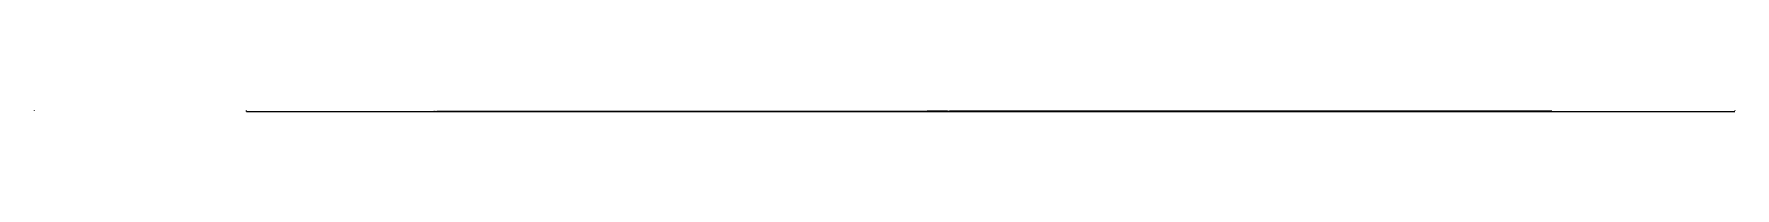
# Model space of a CAD drawing. Header units: metres. Extents: x -1 to 72750024, y 3999 to 4800.
# Drawn here: x 5150003 to 5550024, y 4599 to 4780 of the extents above; entities that cross this region are included whole.
import ezdxf

# ---------------------------------------------------------------- set-up
doc = ezdxf.new("R2010")
doc.units = ezdxf.units.M

msp = doc.modelspace()

# ---------------------------------------------------------------- linework, layer by layer
at = {"color": 7}
for p, q in [((5150003.013, 4780), (5150024.105, 4780)), ((5150003.013, 4780), (5150003.013, 4761.921)), ((5150024.105, 4761.921), (5150003.013, 4761.921)), ((5150006.026, 4773.974), (5150021.092, 4773.974)), ((5150024.105, 4780), (5150024.105, 4761.921)), ((5200000, 4780), (5199998.795, 4780)), ((5200000, 4744), (5199998.795, 4744)), ((5200000, 4708), (5199998.795, 4708)), ((5200000, 4672), (5199998.795, 4672)), ((5200000, 4636), (5199998.795, 4636)), ((5200000, 4600), (5199998.795, 4600)), ((5200000, 4772.8), (5199999.247, 4772.8)), ((5200000, 4765.6), (5199999.247, 4765.6)), ((5200000, 4758.4), (5199999.247, 4758.4)), ((5200000, 4751.2), (5199999.247, 4751.2)), ((5200000, 4736.8), (5199999.247, 4736.8)), ((5200000, 4729.6), (5199999.247, 4729.6)), ((5200000, 4722.4), (5199999.247, 4722.4)), ((5200000, 4715.2), (5199999.247, 4715.2)), ((5200000, 4700.8), (5199999.247, 4700.8)), ((5200000, 4693.6), (5199999.247, 4693.6)), ((5200000, 4686.4), (5199999.247, 4686.4)), ((5200000, 4679.2), (5199999.247, 4679.2)), ((5200000, 4664.8), (5199999.247, 4664.8)), ((5200000, 4657.6), (5199999.247, 4657.6)), ((5200000, 4650.4), (5199999.247, 4650.4)), ((5200000, 4643.2), (5199999.247, 4643.2)), ((5200000, 4628.8), (5199999.247, 4628.8)), ((5200000, 4621.6), (5199999.247, 4621.6)), ((5200000, 4614.4), (5199999.247, 4614.4)), ((5200000, 4607.2), (5199999.247, 4607.2)), ((5200000, 4600), (5200000, 4780)), ((5200000, 4600), (5550000, 4600)), ((5200000, 4600), (5200000, 4598.795)), ((5210000.001, 4600), (5210000.001, 4599.247)), ((5220000.002, 4600), (5220000.002, 4599.247)), ((5230000.003, 4600), (5230000.003, 4599.247)), ((5240000.003, 4600), (5240000.003, 4599.247)), ((5250000.001, 4600), (5250000.001, 4598.795)), ((5259999.998, 4600), (5259999.998, 4599.247)), ((5269999.996, 4600), (5269999.996, 4599.247)), ((5279999.993, 4600), (5279999.993, 4599.247)), ((5289999.991, 4600), (5289999.991, 4599.247)), ((5300000.002, 4600), (5300000.002, 4598.795)), ((5310000.006, 4600), (5310000.006, 4599.247)), ((5320000.01, 4600), (5320000.01, 4599.247)), ((5330000.015, 4600), (5330000.015, 4599.247)), ((5340000.019, 4600), (5340000.019, 4599.247)), ((5349999.996, 4600), (5349999.996, 4598.795)), ((5360000, 4600), (5360000, 4599.247)), ((5370000.005, 4600), (5370000.005, 4599.247)), ((5380000.009, 4600), (5380000.009, 4599.247)), ((5390000.013, 4600), (5390000.013, 4599.247)), ((5400000.004, 4600), (5400000.004, 4598.795)), ((5410000.008, 4600), (5410000.008, 4599.247)), ((5420000.012, 4600), (5420000.012, 4599.247)), ((5430000.003, 4600), (5430000.003, 4599.247)), ((5439999.994, 4600), (5439999.994, 4599.247)), ((5450000.012, 4600), (5450000.012, 4598.795)), ((5460000.002, 4600), (5460000.002, 4599.247)), ((5469999.993, 4600), (5469999.993, 4599.247)), ((5479999.984, 4600), (5479999.984, 4599.247)), ((5489999.975, 4600), (5489999.975, 4599.247)), ((5499999.992, 4600), (5499999.992, 4598.795)), ((5509999.983, 4600), (5509999.983, 4599.247)), ((5519999.974, 4600), (5519999.974, 4599.247)), ((5529999.964, 4600), (5529999.964, 4599.247)), ((5539999.955, 4600), (5539999.955, 4599.247)), ((5550000, 4600), (5550000, 4598.795)), ((5550003.013, 4780), (5550024.105, 4780)), ((5550003.013, 4780), (5550003.013, 4761.921)), ((5550024.105, 4761.921), (5550003.013, 4761.921)), ((5550006.026, 4773.974), (5550021.092, 4773.974)), ((5550024.105, 4780), (5550024.105, 4761.921))]:
    msp.add_line(p, q, dxfattribs=at)
at = {"color": 4}
for p, q in [((5150006.026, 4769.454), (5150021.092, 4769.454)), ((5229228.25, 4602.58), (5230129.811, 4602.739)), ((5230129.811, 4602.739), (5230708.58, 4603.575)), ((5230708.58, 4603.575), (5232646.52, 4603.301)), ((5232646.52, 4603.301), (5232765, 4603.54)), ((5232765, 4603.54), (5234205.301, 4605.49)), ((5234205.301, 4605.49), (5234624.039, 4605.378)), ((5234624.039, 4605.378), (5234772.02, 4604.821)), ((5234772.02, 4604.821), (5234786.5, 4604.984)), ((5234786.5, 4604.984), (5234908.352, 4604.962)), ((5234908.352, 4604.962), (5235524.219, 4606.762)), ((5235524.219, 4606.762), (5235547.988, 4605.552)), ((5235547.988, 4605.552), (5237584.691, 4606.325)), ((5237584.691, 4606.325), (5238055.738, 4608.131)), ((5238055.738, 4608.131), (5238176.879, 4607.022)), ((5238176.879, 4607.022), (5238233.23, 4606.736)), ((5238233.23, 4606.736), (5238434.16, 4607.184)), ((5238434.16, 4607.184), (5238475.512, 4608.322)), ((5238475.512, 4608.322), (5238512.41, 4607.637)), ((5238512.41, 4607.637), (5238544.18, 4607.216)), ((5238544.18, 4607.216), (5238627.391, 4607.931)), ((5238627.391, 4607.931), (5239024.719, 4608.405)), ((5239024.719, 4608.405), (5239303.859, 4608.807)), ((5239303.859, 4608.807), (5239507.961, 4607.738)), ((5239507.961, 4607.738), (5239926.961, 4607.956)), ((5239926.961, 4607.956), (5240101.789, 4608.316)), ((5240101.789, 4608.316), (5240197.449, 4608.587)), ((5240197.449, 4608.587), (5240208, 4608.103)), ((5240208, 4608.103), (5240309.75, 4608.349)), ((5240309.75, 4608.349), (5240319.191, 4608.058)), ((5240319.191, 4608.058), (5240357.289, 4608.124)), ((5240357.289, 4608.124), (5240494.891, 4608.219)), ((5240494.891, 4608.219), (5240518.41, 4608.267)), ((5240518.41, 4608.267), (5240786.551, 4608.538)), ((5240786.551, 4608.538), (5241056.68, 4609.311)), ((5241056.68, 4609.311), (5241388.031, 4609.575)), ((5241388.031, 4609.575), (5241910.809, 4609.756)), ((5241910.809, 4609.756), (5243361.91, 4610.189)), ((5243361.91, 4610.189), (5243561.16, 4610.368)), ((5243561.16, 4610.368), (5243683.93, 4610.549)), ((5243683.93, 4610.549), (5243684.898, 4610.471)), ((5243684.898, 4610.471), (5243719.871, 4610.846)), ((5243719.871, 4610.846), (5243780.66, 4610.719)), ((5243780.66, 4610.719), (5243924.121, 4610.902)), ((5243924.121, 4610.902), (5244064.031, 4611.859)), ((5244064.031, 4611.859), (5244086.789, 4610.886)), ((5244086.789, 4610.886), (5244348.109, 4611.832)), ((5244348.109, 4611.832), (5244600.66, 4611.081)), ((5244600.66, 4611.081), (5244811.961, 4611.568)), ((5244811.961, 4611.568), (5245224.629, 4611.61)), ((5245224.629, 4611.61), (5245355.199, 4612.091)), ((5245355.199, 4612.091), (5245852.34, 4612.972)), ((5245852.34, 4612.972), (5247501.68, 4612.917)), ((5247501.68, 4612.917), (5247535, 4613.323)), ((5247535, 4613.323), (5249007.969, 4614.382)), ((5249007.969, 4614.382), (5249886.891, 4614.544)), ((5249886.891, 4614.544), (5250876.602, 4615.675)), ((5250876.602, 4615.675), (5251144.719, 4616.411)), ((5251144.719, 4616.411), (5251255.539, 4615.679)), ((5251255.539, 4615.679), (5251654.609, 4615.792)), ((5251654.609, 4615.792), (5251765.488, 4615.898)), ((5251765.488, 4615.898), (5251772.09, 4616.187)), ((5251772.09, 4616.187), (5252263.211, 4616.313)), ((5252263.211, 4616.313), (5252479.961, 4616.704)), ((5252479.961, 4616.704), (5252675.031, 4617.435)), ((5252675.031, 4617.435), (5252718.23, 4616.995)), ((5252718.23, 4616.995), (5252741.199, 4617.104)), ((5252741.199, 4617.104), (5253040.52, 4617.591)), ((5253040.52, 4617.591), (5253433.059, 4617.685)), ((5253433.059, 4617.685), (5253525.57, 4617.035)), ((5253525.57, 4617.035), (5253546.762, 4616.862)), ((5253546.762, 4616.862), (5254297.5, 4618.448)), ((5254297.5, 4618.448), (5254376.121, 4617.878)), ((5254376.121, 4617.878), (5254397.078, 4618.559)), ((5254397.078, 4618.559), (5254519.039, 4619.288)), ((5254519.039, 4619.288), (5254589.84, 4618.712)), ((5254589.84, 4618.712), (5254623.02, 4618.378)), ((5254623.02, 4618.378), (5254656.32, 4618.588)), ((5254656.32, 4618.588), (5254669.301, 4618.003)), ((5254669.301, 4618.003), (5254717.879, 4618.767)), ((5254717.879, 4618.767), (5254758.781, 4618.744)), ((5254758.781, 4618.744), (5254763.961, 4618.725)), ((5254763.961, 4618.725), (5255175.129, 4618.543)), ((5255175.129, 4618.543), (5255832.82, 4619.741)), ((5255832.82, 4619.741), (5255835.809, 4619.076)), ((5255835.809, 4619.076), (5256397.82, 4620.224)), ((5256397.82, 4620.224), (5256408.211, 4619.398)), ((5256408.211, 4619.398), (5256504.551, 4620.257)), ((5256504.551, 4620.257), (5257080.641, 4620.229)), ((5257080.641, 4620.229), (5257199.711, 4620.688)), ((5257199.711, 4620.688), (5257243.379, 4619.822)), ((5257243.379, 4619.822), (5257284.391, 4619.908)), ((5257284.391, 4619.908), (5257463.34, 4619.846)), ((5257463.34, 4619.846), (5257579.309, 4620.457)), ((5257579.309, 4620.457), (5257800.23, 4620.653)), ((5257800.23, 4620.653), (5258004.469, 4620.528)), ((5258004.469, 4620.528), (5258170.09, 4620.9)), ((5258170.09, 4620.9), (5258220.059, 4621.264)), ((5258220.059, 4621.264), (5258566.539, 4621.033)), ((5258566.539, 4621.033), (5259353.461, 4621.493)), ((5259353.461, 4621.493), (5259650.25, 4621.859)), ((5259650.25, 4621.859), (5260184.531, 4622.572)), ((5260184.531, 4622.572), (5260717.352, 4622.926)), ((5260717.352, 4622.926), (5260866.82, 4622.703)), ((5260866.82, 4622.703), (5261017.781, 4621.798)), ((5261017.781, 4621.798), (5261822.809, 4623.033)), ((5261822.809, 4623.033), (5261869.031, 4623.723)), ((5261869.031, 4623.723), (5263681.109, 4624.278)), ((5263681.109, 4624.278), (5264342.84, 4625.28)), ((5264342.84, 4625.28), (5264500.141, 4625.312)), ((5264500.141, 4625.312), (5264765.48, 4625.495)), ((5264765.48, 4625.495), (5264845.859, 4625.648)), ((5264845.859, 4625.648), (5264965.359, 4623.852)), ((5264965.359, 4623.852), (5265162.891, 4624.361)), ((5265162.891, 4624.361), (5265206.629, 4625.11)), ((5265206.629, 4625.11), (5265921.391, 4626.365)), ((5265921.391, 4626.365), (5266481.852, 4626.588)), ((5266481.852, 4626.588), (5266650.727, 4627.249)), ((5266650.727, 4627.249), (5266708.078, 4626.665)), ((5266708.078, 4626.665), (5266987.633, 4626.052)), ((5266987.633, 4626.052), (5267098.68, 4627.149)), ((5267098.68, 4627.149), (5267114.953, 4626.897)), ((5267114.953, 4626.897), (5267833.508, 4627.4)), ((5267833.508, 4627.4), (5268156.156, 4627.41)), ((5268156.156, 4627.41), (5268455.797, 4627.731)), ((5268455.797, 4627.731), (5268877.422, 4627.84)), ((5268877.422, 4627.84), (5269252.789, 4628.167)), ((5269252.789, 4628.167), (5269345.43, 4628.548)), ((5269345.43, 4628.548), (5269661.602, 4628.532)), ((5269661.602, 4628.532), (5269795.82, 4628.807)), ((5269795.82, 4628.807), (5270328.938, 4630.202)), ((5270328.938, 4630.202), (5271377.688, 4629.979)), ((5271377.688, 4629.979), (5273200.773, 4631.904)), ((5273200.773, 4631.904), (5273402.461, 4631.268)), ((5273402.461, 4631.268), (5273926.703, 4631.993)), ((5273926.703, 4631.993), (5274052.773, 4631.87)), ((5274052.773, 4631.87), (5274689.203, 4631.763)), ((5274689.203, 4631.763), (5274951.68, 4632.983)), ((5274951.68, 4632.983), (5275223.109, 4632.539)), ((5275223.109, 4632.539), (5275564.523, 4632.669)), ((5275564.523, 4632.669), (5275621.344, 4633.003)), ((5275621.344, 4633.003), (5276514.008, 4633.698)), ((5276514.008, 4633.698), (5276539.547, 4633.298)), ((5276539.547, 4633.298), (5276629.75, 4633.952)), ((5276629.75, 4633.952), (5276792.07, 4633.643)), ((5276792.07, 4633.643), (5277277.992, 4635.045)), ((5277277.992, 4635.045), (5278851.203, 4634.888)), ((5278851.203, 4634.888), (5279126.008, 4635.352)), ((5279126.008, 4635.352), (5279195.227, 4635.099)), ((5279195.227, 4635.099), (5279212.992, 4635.317)), ((5279212.992, 4635.317), (5279223.633, 4635.263)), ((5279223.633, 4635.263), (5279256.25, 4633.474)), ((5279256.25, 4633.474), (5279321.922, 4635.123)), ((5279321.922, 4635.123), (5279398.547, 4635.37)), ((5279398.547, 4635.37), (5279515.539, 4635.148)), ((5279515.539, 4635.148), (5279590.867, 4635.475)), ((5279590.867, 4635.475), (5279823.531, 4636.192)), ((5279823.531, 4636.192), (5280584.844, 4636.534)), ((5280584.844, 4636.534), (5281711.227, 4636.479)), ((5281711.227, 4636.479), (5281802.023, 4637.272)), ((5281802.023, 4637.272), (5281993.32, 4637.278)), ((5281993.32, 4637.278), (5282763.406, 4636.532)), ((5282763.406, 4636.532), (5282819.391, 4637.525)), ((5282819.391, 4637.525), (5282944.852, 4638.272)), ((5282944.852, 4638.272), (5283450.648, 4637.929)), ((5283450.648, 4637.929), (5283483.359, 4638.223)), ((5283483.359, 4638.223), (5283493.219, 4637.823)), ((5283493.219, 4637.823), (5284016.93, 4638.741)), ((5284016.93, 4638.741), (5284064.844, 4638.495)), ((5284064.844, 4638.495), (5284069.977, 4638.555)), ((5284069.977, 4638.555), (5284503.469, 4638.686)), ((5284503.469, 4638.686), (5284590.406, 4639.117)), ((5284590.406, 4639.117), (5284635.406, 4638.959)), ((5284635.406, 4638.959), (5284983.563, 4638.615)), ((5284983.563, 4638.615), (5285267.133, 4639.484)), ((5285267.133, 4639.484), (5285647.156, 4639.639)), ((5285647.156, 4639.639), (5285896.547, 4639.922)), ((5285896.547, 4639.922), (5285915.469, 4640.394)), ((5285915.469, 4640.394), (5285991.828, 4639.979)), ((5285991.828, 4639.979), (5286032.477, 4639.943)), ((5286032.477, 4639.943), (5286248.742, 4639.934)), ((5286248.742, 4639.934), (5286475.227, 4640.316)), ((5286475.227, 4640.316), (5286676.32, 4640.786)), ((5286676.32, 4640.786), (5286810.727, 4641.012)), ((5286810.727, 4641.012), (5287109.063, 4640.547)), ((5287109.063, 4640.547), (5287681.25, 4640.808)), ((5287681.25, 4640.808), (5287858.031, 4641.934)), ((5287858.031, 4641.934), (5287938.531, 4641.741)), ((5287938.531, 4641.741), (5287983.617, 4641.966)), ((5287983.617, 4641.966), (5287999.273, 4640.942)), ((5287999.273, 4640.942), (5288624.219, 4641.596)), ((5288624.219, 4641.596), (5288689.852, 4638.726)), ((5288689.852, 4638.726), (5289013.156, 4641.781)), ((5289013.156, 4641.781), (5290578.547, 4643.151)), ((5290578.547, 4643.151), (5291152.383, 4643.22)), ((5291152.383, 4643.22), (5292035.008, 4643.682)), ((5292035.008, 4643.682), (5292182.719, 4644.226)), ((5292182.719, 4644.226), (5292376.227, 4644.007)), ((5292376.227, 4644.007), (5292479.844, 4643.728)), ((5292479.844, 4643.728), (5292683.969, 4643.97)), ((5292683.969, 4643.97), (5292861.313, 4644.323)), ((5292861.313, 4644.323), (5293442.148, 4644.784)), ((5293442.148, 4644.784), (5293727.289, 4644.928)), ((5293727.289, 4644.928), (5293766.344, 4644.47)), ((5293766.344, 4644.47), (5293857.656, 4644.806)), ((5293857.656, 4644.806), (5294092.273, 4644.29)), ((5294092.273, 4644.29), (5294186.531, 4645.224)), ((5294186.531, 4645.224), (5294440.547, 4645.589)), ((5294440.547, 4645.589), (5294576.523, 4645.74)), ((5294576.523, 4645.74), (5294717.711, 4645.33)), ((5294717.711, 4645.33), (5294837.75, 4645.983)), ((5294837.75, 4645.983), (5295137.078, 4645.676)), ((5295137.078, 4645.676), (5295299.313, 4646.045)), ((5295299.313, 4646.045), (5295301.383, 4645.983)), ((5295301.383, 4645.983), (5295394.828, 4645.679)), ((5295394.828, 4645.679), (5296311.102, 4646.573)), ((5296311.102, 4646.573), (5296328.828, 4647.187)), ((5296328.828, 4647.187), (5296618.594, 4647.193)), ((5296618.594, 4647.193), (5297061.32, 4647.093)), ((5297061.32, 4647.093), (5297153.93, 4647.44)), ((5297153.93, 4647.44), (5297319.609, 4647.309)), ((5297319.609, 4647.309), (5297370.406, 4647.579)), ((5297370.406, 4647.579), (5297410.391, 4647.696)), ((5297410.391, 4647.696), (5297568.797, 4647.407)), ((5297568.797, 4647.407), (5297634.023, 4647.687)), ((5297634.023, 4647.687), (5297732.883, 4647.524)), ((5297732.883, 4647.524), (5297968.977, 4647.809)), ((5297968.977, 4647.809), (5298027.469, 4647.78)), ((5298027.469, 4647.78), (5298388.656, 4647.999)), ((5298388.656, 4647.999), (5298452.563, 4648.141)), ((5298452.563, 4648.141), (5299283.18, 4649.129)), ((5299283.18, 4649.129), (5299522.273, 4648.176)), ((5299522.273, 4648.176), (5299699.344, 4649.89)), ((5299699.344, 4649.89), (5299880.313, 4648.443)), ((5299880.313, 4648.443), (5299972.188, 4648.697)), ((5299972.188, 4648.697), (5300055.898, 4648.985)), ((5300055.898, 4648.985), (5300466.797, 4650.52)), ((5300466.797, 4650.52), (5300702.703, 4649.05)), ((5300702.703, 4649.05), (5300900.797, 4649.815)), ((5300900.797, 4649.815), (5301528, 4650.39)), ((5301528, 4650.39), (5301847.898, 4649.699)), ((5301847.898, 4649.699), (5302340.5, 4650.514)), ((5302340.5, 4650.514), (5302546, 4650.636)), ((5302546, 4650.636), (5302899.102, 4651.136)), ((5302899.102, 4651.136), (5303005.898, 4651.286)), ((5303005.898, 4651.286), (5303160.703, 4651.399)), ((5303160.703, 4651.399), (5303175.898, 4650.778)), ((5303175.898, 4650.778), (5303258.102, 4651.118)), ((5303258.102, 4651.118), (5304391, 4651.562)), ((5304391, 4651.562), (5304992.797, 4652.428)), ((5304992.797, 4652.428), (5305256.203, 4652.912)), ((5305256.203, 4652.912), (5305382.703, 4651.953)), ((5305382.703, 4651.953), (5305655, 4652.27)), ((5305655, 4652.27), (5305691.5, 4652.648)), ((5305691.5, 4652.648), (5305831.5, 4652.958)), ((5305831.5, 4652.958), (5305846.898, 4653.362)), ((5305846.898, 4653.362), (5306066.398, 4653.184)), ((5306066.398, 4653.184), (5306325.5, 4652.467)), ((5306325.5, 4652.467), (5307209.102, 4652.505)), ((5307209.102, 4652.505), (5307270.797, 4654.583)), ((5307270.797, 4654.583), (5307325, 4653.712)), ((5307325, 4653.712), (5308001.797, 4654.38)), ((5308001.797, 4654.38), (5308042.398, 4654.205)), ((5308042.398, 4654.205), (5308317.797, 4654.432)), ((5308317.797, 4654.432), (5308405.797, 4654.768)), ((5308405.797, 4654.768), (5308406.203, 4654.038)), ((5308406.203, 4654.038), (5308470.398, 4653.667)), ((5308470.398, 4653.667), (5308601.398, 4654.395)), ((5308601.398, 4654.395), (5308636.797, 4654.611)), ((5308636.797, 4654.611), (5308645.703, 4655.071)), ((5308645.703, 4655.071), (5308727.5, 4654.942)), ((5308727.5, 4654.942), (5308793.5, 4654.479)), ((5308793.5, 4654.479), (5309064.5, 4654.827)), ((5309064.5, 4654.827), (5309083.898, 4654.863)), ((5309083.898, 4654.863), (5309362, 4654.817)), ((5309362, 4654.817), (5309398, 4654.662)), ((5309398, 4654.662), (5309427.797, 4654.281)), ((5309427.797, 4654.281), (5309431.297, 4655.322)), ((5309431.297, 4655.322), (5309476.297, 4655.73)), ((5309476.297, 4655.73), (5309577, 4655.232)), ((5309577, 4655.232), (5309905.5, 4655.65)), ((5309905.5, 4655.65), (5310280.5, 4654.907)), ((5310280.5, 4654.907), (5310952.5, 4656.424)), ((5310952.5, 4656.424), (5311050.203, 4657.066)), ((5311050.203, 4657.066), (5311310.898, 4656.6)), ((5311310.898, 4656.6), (5311777.5, 4657.396)), ((5311777.5, 4657.396), (5312256.102, 4656.296)), ((5312256.102, 4656.296), (5312948.898, 4658.689)), ((5312948.898, 4658.689), (5313668, 4657.458)), ((5313668, 4657.458), (5313993.102, 4656.536)), ((5313993.102, 4656.536), (5314142.602, 4657.172)), ((5314142.602, 4657.172), (5314198.797, 4657.627)), ((5314198.797, 4657.627), (5314314.398, 4658.269)), ((5314314.398, 4658.269), (5314588, 4658.248)), ((5314588, 4658.248), (5314630.797, 4656.796)), ((5314630.797, 4656.796), (5315226.297, 4658.655)), ((5315226.297, 4658.655), (5315530, 4659.593)), ((5315530, 4659.593), (5315562.898, 4660.995)), ((5315562.898, 4660.995), (5315736.102, 4659.147)), ((5315736.102, 4659.147), (5315752, 4659.997)), ((5315752, 4659.997), (5316202.602, 4660.182)), ((5316202.602, 4660.182), (5317565.297, 4661.031)), ((5317565.297, 4661.031), (5318655, 4661.516)), ((5318655, 4661.516), (5318739.898, 4662.197)), ((5318739.898, 4662.197), (5319790.602, 4662.155)), ((5319790.602, 4662.155), (5319800.703, 4663.594)), ((5319800.703, 4663.594), (5319916.102, 4663.749)), ((5319916.102, 4663.749), (5320567.398, 4662.343)), ((5320567.398, 4662.343), (5320588.398, 4662.69)), ((5320588.398, 4662.69), (5320646.797, 4663.29)), ((5320646.797, 4663.29), (5320702.602, 4663.39)), ((5320702.602, 4663.39), (5320879.297, 4662.595)), ((5320879.297, 4662.595), (5321014.297, 4662.701)), ((5321014.297, 4662.701), (5321035.203, 4663.351)), ((5321035.203, 4663.351), (5321300.5, 4663.291)), ((5321300.5, 4663.291), (5321327.703, 4662.771)), ((5321327.703, 4662.771), (5321391.797, 4661.335)), ((5321391.797, 4661.335), (5321711.703, 4664.113)), ((5321711.703, 4664.113), (5321750.898, 4663.081)), ((5321750.898, 4663.081), (5322133.398, 4662.228)), ((5322133.398, 4662.228), (5322193.203, 4663.461)), ((5322193.203, 4663.461), (5322291.203, 4663.9)), ((5322291.203, 4663.9), (5322298.5, 4663.788)), ((5322298.5, 4663.788), (5322546.898, 4664.279)), ((5322546.898, 4664.279), (5322659.602, 4664.843)), ((5322659.602, 4664.843), (5322758.602, 4665.082)), ((5322758.602, 4665.082), (5322758.898, 4661.778)), ((5322758.898, 4661.778), (5323079.203, 4664.141)), ((5323079.203, 4664.141), (5323368, 4664.712)), ((5323368, 4664.712), (5323499.898, 4665.098)), ((5323499.898, 4665.098), (5323813.297, 4665.909)), ((5323813.297, 4665.909), (5324050.703, 4665.362)), ((5324050.703, 4665.362), (5324191.797, 4664.729)), ((5324191.797, 4664.729), (5324289.5, 4665.863)), ((5324289.5, 4665.863), (5324572.602, 4666.788)), ((5324572.602, 4666.788), (5324947.102, 4665.669)), ((5324947.102, 4665.669), (5325035.602, 4666.618)), ((5325035.602, 4666.618), (5325366, 4666.512)), ((5325366, 4666.512), (5325708.898, 4669.229)), ((5325708.898, 4669.229), (5325774.398, 4667.568)), ((5325774.398, 4667.568), (5326645.898, 4665.468)), ((5326645.898, 4665.468), (5326682, 4667.823)), ((5326682, 4667.823), (5326748, 4668.361)), ((5326748, 4668.361), (5326878.102, 4667.695)), ((5326878.102, 4667.695), (5327379.898, 4662.883)), ((5327379.898, 4662.883), (5327801.5, 4664.954)), ((5327801.5, 4664.954), (5328937.398, 4667.865)), ((5328937.398, 4667.865), (5328970.898, 4670.808)), ((5328970.898, 4670.808), (5328986.602, 4669.254)), ((5328986.602, 4669.254), (5329130.102, 4670.012)), ((5329130.102, 4670.012), (5329354.102, 4669.897)), ((5329354.102, 4669.897), (5329414.398, 4663.763)), ((5329414.398, 4663.763), (5329784.703, 4669.686)), ((5329784.703, 4669.686), (5329796, 4668.717)), ((5329796, 4668.717), (5330373.602, 4669.683)), ((5330373.602, 4669.683), (5330608.797, 4670.699)), ((5330608.797, 4670.699), (5330608.898, 4671.784)), ((5330608.898, 4671.784), (5331705.203, 4667.962)), ((5331705.203, 4667.962), (5331911.406, 4670.157)), ((5331911.406, 4670.157), (5332612.5, 4667.79)), ((5332612.5, 4667.79), (5332695.406, 4671.997)), ((5332695.406, 4671.997), (5333059.594, 4674.181)), ((5333059.594, 4674.181), (5333327, 4670.091)), ((5333327, 4670.091), (5333530, 4674.709)), ((5333530, 4674.709), (5334011.703, 4673.217)), ((5334011.703, 4673.217), (5336241.5, 4672.299)), ((5336241.5, 4672.299), (5336273.5, 4676.051)), ((5336273.5, 4676.051), (5336796.297, 4672.794)), ((5336796.297, 4672.794), (5336878.406, 4676.362)), ((5336878.406, 4676.362), (5338924.594, 4675.248)), ((5338924.594, 4675.248), (5341069.906, 4680.018)), ((5341069.906, 4680.018), (5341554.094, 4680.657)), ((5341554.094, 4680.657), (5342709.297, 4680.695)), ((5342709.297, 4680.695), (5343164.094, 4674.799)), ((5343164.094, 4674.799), (5344375.906, 4680.28)), ((5344375.906, 4680.28), (5346797.406, 4677.288)), ((5346797.406, 4677.288), (5348113.203, 4682.296)), ((5348113.203, 4682.296), (5348897.906, 4683.289)), ((5348897.906, 4683.289), (5349175.297, 4682.581)), ((5349175.297, 4682.581), (5350094.906, 4680.669)), ((5350094.906, 4680.669), (5350387.406, 4678.275)), ((5350387.406, 4678.275), (5350739.5, 4686.59)), ((5350739.5, 4686.59), (5351389.297, 4686.331)), ((5351389.297, 4686.331), (5351541.406, 4683.185)), ((5351541.406, 4683.185), (5352063.797, 4687.219)), ((5352063.797, 4687.219), (5352103.297, 4686.402)), ((5352103.297, 4686.402), (5353659, 4684.274)), ((5353659, 4684.274), (5357129.094, 4680.009)), ((5357129.094, 4680.009), (5360019.094, 4685.945)), ((5360019.094, 4685.945), (5360134.906, 4689.428)), ((5360134.906, 4689.428), (5360244.297, 4689.618)), ((5360244.297, 4689.618), (5360489.406, 4691.062)), ((5360489.406, 4691.062), (5360532.797, 4689.852)), ((5360532.797, 4689.852), (5360558.5, 4691.739)), ((5360558.5, 4691.739), (5360656, 4690.201)), ((5360656, 4690.201), (5361281.797, 4692.94)), ((5361281.797, 4692.94), (5361817.297, 4691.337)), ((5361817.297, 4691.337), (5361858.094, 4692.776)), ((5361858.094, 4692.776), (5364812.703, 4693.114)), ((5364812.703, 4693.114), (5365241, 4688.603)), ((5365241, 4688.603), (5365352.797, 4691.249)), ((5365352.797, 4691.249), (5365920.797, 4690.077)), ((5365920.797, 4690.077), (5367065.5, 4694.884)), ((5367065.5, 4694.884), (5367250.906, 4693.648)), ((5367250.906, 4693.648), (5368103.797, 4691.824)), ((5368103.797, 4691.824), (5368820.797, 4694.776)), ((5368820.797, 4694.776), (5369135.906, 4695.277)), ((5369135.906, 4695.277), (5369541.406, 4695.781)), ((5369541.406, 4695.781), (5369722.594, 4697.675)), ((5369722.594, 4697.675), (5371493.406, 4697.785)), ((5371493.406, 4697.785), (5371497, 4696.313)), ((5371497, 4696.313), (5372151.094, 4694.384)), ((5372151.094, 4694.384), (5372224.203, 4698.465)), ((5372224.203, 4698.465), (5373096, 4696.587)), ((5373096, 4696.587), (5373531, 4695.695)), ((5373531, 4695.695), (5373855.906, 4695.775)), ((5373855.906, 4695.775), (5376273.203, 4697.043)), ((5376273.203, 4697.043), (5376697.797, 4700.511)), ((5376697.797, 4700.511), (5377272.297, 4700.86)), ((5377272.297, 4700.86), (5378326.703, 4702.575)), ((5378326.703, 4702.575), (5378691.797, 4700.328)), ((5378691.797, 4700.328), (5378764, 4701.36)), ((5378764, 4701.36), (5380311.203, 4703.121)), ((5380311.203, 4703.121), (5381663, 4701.738)), ((5381663, 4701.738), (5381828.203, 4701.131)), ((5381828.203, 4701.131), (5382222.906, 4702.727)), ((5382222.906, 4702.727), (5382556.203, 4702.693)), ((5382556.203, 4702.693), (5382959.203, 4702.659)), ((5382959.203, 4702.659), (5385547.5, 4697.502)), ((5385547.5, 4697.502), (5385935.797, 4706.874)), ((5385935.797, 4706.874), (5386432.297, 4706.463)), ((5386432.297, 4706.463), (5391074.406, 4703.665)), ((5391074.406, 4703.665), (5391990.797, 4708.867)), ((5391990.797, 4708.867), (5393805.594, 4711.083)), ((5393805.594, 4711.083), (5394224.094, 4709.899)), ((5394224.094, 4709.899), (5394313.297, 4710.503)), ((5394313.297, 4710.503), (5398043.297, 4712.879)), ((5398043.297, 4712.879), (5399540.406, 4712.824)), ((5399540.406, 4712.824), (5399828, 4712.607)), ((5399828, 4712.607), (5400602.703, 4714.686)), ((5400602.703, 4714.686), (5400682.594, 4714.034)), ((5400682.594, 4714.034), (5402769.797, 4715.331)), ((5402769.797, 4715.331), (5404001.703, 4715.787)), ((5404001.703, 4715.787), (5404030.797, 4714.164)), ((5404030.797, 4714.164), (5404692.203, 4710.352)), ((5404692.203, 4710.352), (5406525.5, 4717.778)), ((5406525.5, 4717.778), (5406532.906, 4717.337)), ((5406532.906, 4717.337), (5406629.797, 4712.728)), ((5406629.797, 4712.728), (5407058.297, 4716.04)), ((5407058.297, 4716.04), (5407559.5, 4717.41)), ((5407559.5, 4717.41), (5407894.406, 4716.826)), ((5407894.406, 4716.826), (5408943.297, 4717.477)), ((5408943.297, 4717.477), (5410232.406, 4719.317)), ((5410232.406, 4719.317), (5410288.5, 4718.661)), ((5410288.5, 4718.661), (5411750.906, 4720.391)), ((5411750.906, 4720.391), (5412055.906, 4719.399)), ((5412055.906, 4719.399), (5412997.703, 4719.978)), ((5412997.703, 4719.978), (5413128.703, 4719.071)), ((5413128.703, 4719.071), (5413492.297, 4718.05)), ((5413492.297, 4718.05), (5413512.094, 4717.31)), ((5413512.094, 4717.31), (5413991.406, 4721.146)), ((5413991.406, 4721.146), (5415256.094, 4720.109)), ((5415256.094, 4720.109), (5416214.5, 4722.594)), ((5416214.5, 4722.594), (5416615.594, 4722.614)), ((5416615.594, 4722.614), (5417969.594, 4721.391)), ((5417969.594, 4721.391), (5419287.797, 4724.029)), ((5419287.797, 4724.029), (5419847.203, 4724.412)), ((5419847.203, 4724.412), (5420450.797, 4722.233)), ((5420450.797, 4722.233), (5422040.594, 4725.489)), ((5422040.594, 4725.489), (5422450.094, 4725.392)), ((5422450.094, 4725.392), (5422862.594, 4726.125)), ((5422862.594, 4726.125), (5423915.797, 4726.507)), ((5423915.797, 4726.507), (5424589, 4725.705)), ((5424589, 4725.705), (5425191, 4726.986)), ((5425191, 4726.986), (5425535, 4724.985)), ((5425535, 4724.985), (5426155.797, 4727.813)), ((5426155.797, 4727.813), (5427322.703, 4728.203)), ((5427322.703, 4728.203), (5427757.703, 4728.128)), ((5427757.703, 4728.128), (5429193.703, 4729.727)), ((5429193.703, 4729.727), (5429330.594, 4728.884)), ((5429330.594, 4728.884), (5430353.406, 4729.26)), ((5430353.406, 4729.26), (5430454, 4729.569)), ((5430454, 4729.569), (5430752.797, 4729.294)), ((5430752.797, 4729.294), (5430757, 4729.587)), ((5430757, 4729.587), (5431082.703, 4730.063)), ((5431082.703, 4730.063), (5431272.406, 4728.215)), ((5431272.406, 4728.215), (5432713.203, 4731.162)), ((5432713.203, 4731.162), (5432731, 4730.403)), ((5432731, 4730.403), (5433043.703, 4728.856)), ((5433043.703, 4728.856), (5433907.703, 4730.193)), ((5433907.703, 4730.193), (5434015.797, 4728.212)), ((5434015.797, 4728.212), (5434057.5, 4732.248)), ((5434057.5, 4732.248), (5434787.406, 4732.886)), ((5434787.406, 4732.886), (5439559, 4735.88)), ((5439559, 4735.88), (5440368, 4732.515)), ((5440368, 4732.515), (5440397.594, 4734.678)), ((5440397.594, 4734.678), (5443287.797, 4734.825)), ((5443287.797, 4734.825), (5447230.203, 4740.277)), ((5447230.203, 4740.277), (5455783.094, 4736.893)), ((5455783.094, 4736.893), (5457123.406, 4745.457)), ((5457123.406, 4745.457), (5457856.297, 4741.011)), ((5457856.297, 4741.011), (5466357.594, 4747.484)), ((5466357.594, 4747.484), (5466709.688, 4745.34)), ((5466709.688, 4745.34), (5467298.594, 4748.058)), ((5467298.594, 4748.058), (5468289.813, 4750.892)), ((5468289.813, 4750.892), (5468807.094, 4748.622)), ((5468807.094, 4748.622), (5469834.906, 4748.346)), ((5469834.906, 4748.346), (5470126.188, 4748.866)), ((5470126.188, 4748.866), (5470276.906, 4748.119)), ((5470276.906, 4748.119), (5479462.094, 4756.291)), ((5479462.094, 4756.291), (5480138.688, 4752.04)), ((5480138.688, 4752.04), (5491343.313, 4761.322)), ((5491343.313, 4761.322), (5492664.5, 4757.62)), ((5492664.5, 4757.62), (5500105.906, 4764.571)), ((5500105.906, 4764.571), (5501205.188, 4762.01)), ((5501205.188, 4762.01), (5506072.313, 4766.168)), ((5506072.313, 4766.168), (5506548.188, 4766.195)), ((5506548.188, 4766.195), (5506991.5, 4765.335)), ((5550006.026, 4769.454), (5550021.092, 4769.454))]:
    msp.add_line(p, q, dxfattribs=at)

doc.saveas('drawing.dxf')
